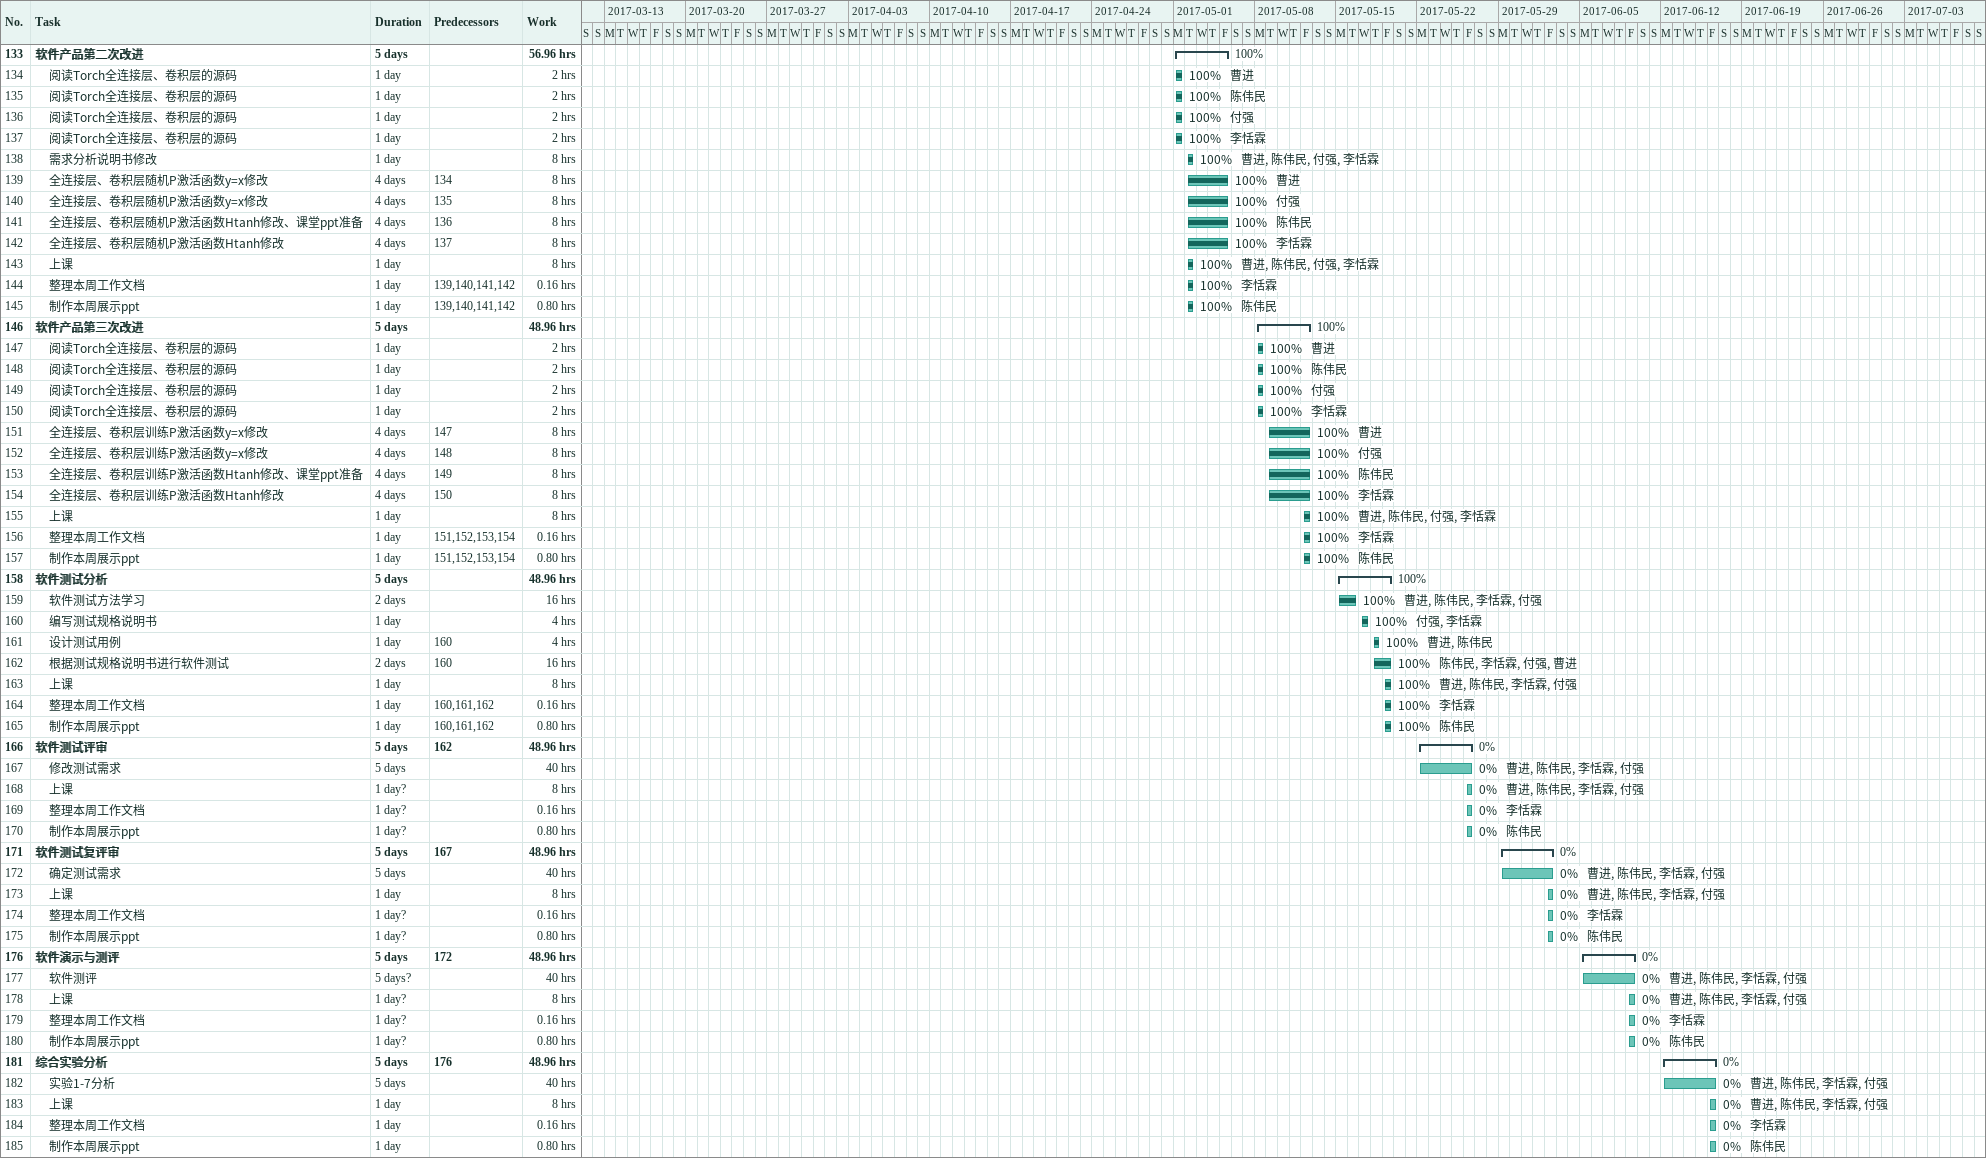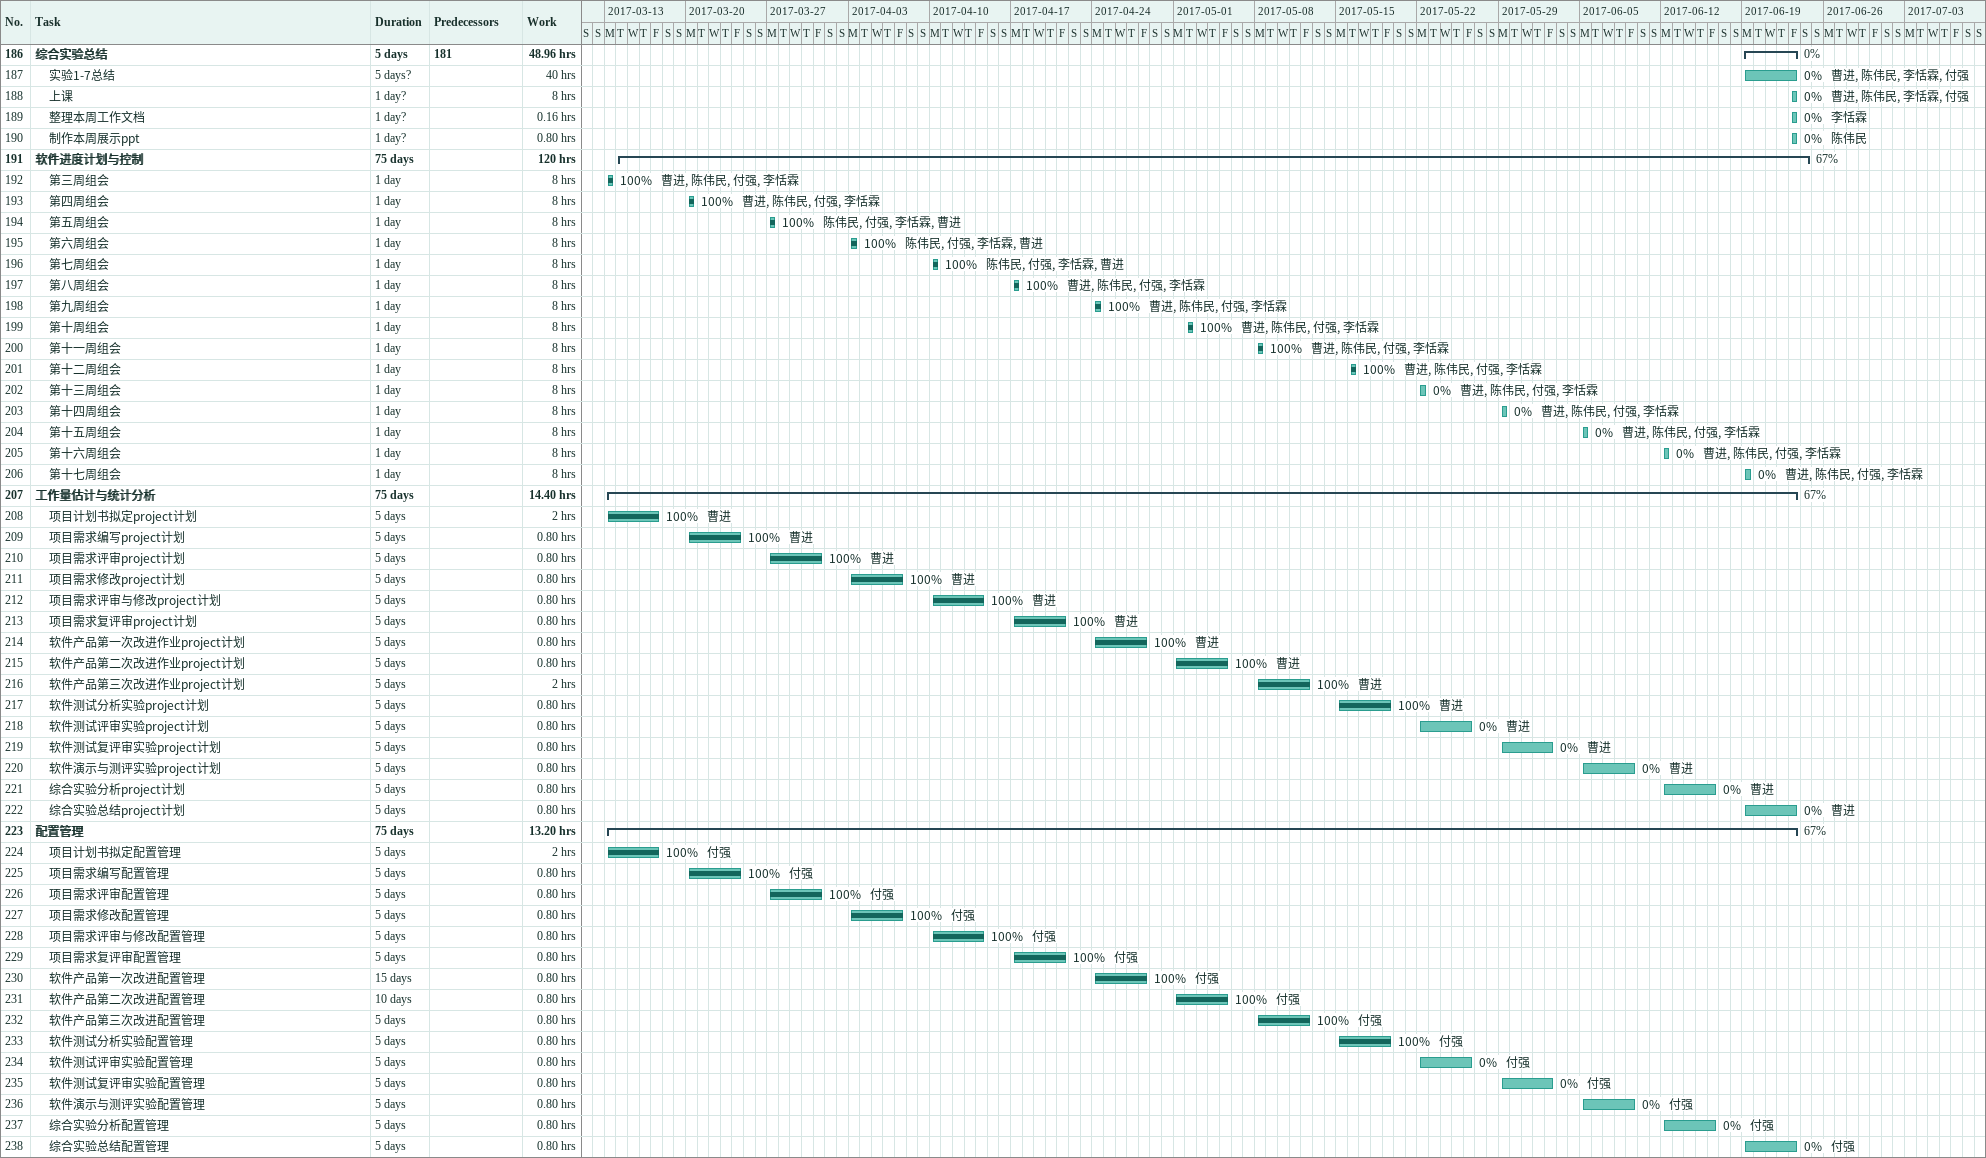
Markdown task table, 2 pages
| ID | Level | Task | Duration | Start | Finish | Predecessors | Resources | % complete | Work (h) |
|---|---|---|---|---|---|---|---|---|---|
| 133 | 1 | **软件产品第二次改进** | 5d | 2017-05-01 | 2017-05-05 |  |  | 100 | 56.96 |
| 134 | 2 | 阅读Torch全连接层、卷积层的源码 | 1d | 2017-05-01 | 2017-05-01 |  | 曹进 | 100 | 2 |
| 135 | 2 | 阅读Torch全连接层、卷积层的源码 | 1d | 2017-05-01 | 2017-05-01 |  | 陈伟民 | 100 | 2 |
| 136 | 2 | 阅读Torch全连接层、卷积层的源码 | 1d | 2017-05-01 | 2017-05-01 |  | 付强 | 100 | 2 |
| 137 | 2 | 阅读Torch全连接层、卷积层的源码 | 1d | 2017-05-01 | 2017-05-01 |  | 李恬霖 | 100 | 2 |
| 138 | 2 | 需求分析说明书修改 | 1d | 2017-05-02 | 2017-05-02 |  | 曹进, 陈伟民, 付强, 李恬霖 | 100 | 8 |
| 139 | 2 | 全连接层、卷积层随机P激活函数y=x修改 | 4d | 2017-05-02 | 2017-05-05 | 134 | 曹进 | 100 | 8 |
| 140 | 2 | 全连接层、卷积层随机P激活函数y=x修改 | 4d | 2017-05-02 | 2017-05-05 | 135 | 付强 | 100 | 8 |
| 141 | 2 | 全连接层、卷积层随机P激活函数Htanh修改、课堂ppt准备 | 4d | 2017-05-02 | 2017-05-05 | 136 | 陈伟民 | 100 | 8 |
| 142 | 2 | 全连接层、卷积层随机P激活函数Htanh修改 | 4d | 2017-05-02 | 2017-05-05 | 137 | 李恬霖 | 100 | 8 |
| 143 | 2 | 上课 | 1d | 2017-05-02 | 2017-05-02 |  | 曹进, 陈伟民, 付强, 李恬霖 | 100 | 8 |
| 144 | 2 | 整理本周工作文档 | 1d | 2017-05-02 | 2017-05-02 | 139, 140, 141, 142 | 李恬霖 | 100 | 0.16 |
| 145 | 2 | 制作本周展示ppt | 1d | 2017-05-02 | 2017-05-02 | 139, 140, 141, 142 | 陈伟民 | 100 | 0.80 |
| 146 | 1 | **软件产品第三次改进** | 5d | 2017-05-08 | 2017-05-12 |  |  | 100 | 48.96 |
| 147 | 2 | 阅读Torch全连接层、卷积层的源码 | 1d | 2017-05-08 | 2017-05-08 |  | 曹进 | 100 | 2 |
| 148 | 2 | 阅读Torch全连接层、卷积层的源码 | 1d | 2017-05-08 | 2017-05-08 |  | 陈伟民 | 100 | 2 |
| 149 | 2 | 阅读Torch全连接层、卷积层的源码 | 1d | 2017-05-08 | 2017-05-08 |  | 付强 | 100 | 2 |
| 150 | 2 | 阅读Torch全连接层、卷积层的源码 | 1d | 2017-05-08 | 2017-05-08 |  | 李恬霖 | 100 | 2 |
| 151 | 2 | 全连接层、卷积层训练P激活函数y=x修改 | 4d | 2017-05-09 | 2017-05-12 | 147 | 曹进 | 100 | 8 |
| 152 | 2 | 全连接层、卷积层训练P激活函数y=x修改 | 4d | 2017-05-09 | 2017-05-12 | 148 | 付强 | 100 | 8 |
| 153 | 2 | 全连接层、卷积层训练P激活函数Htanh修改、课堂ppt准备 | 4d | 2017-05-09 | 2017-05-12 | 149 | 陈伟民 | 100 | 8 |
| 154 | 2 | 全连接层、卷积层训练P激活函数Htanh修改 | 4d | 2017-05-09 | 2017-05-12 | 150 | 李恬霖 | 100 | 8 |
| 155 | 2 | 上课 | 1d | 2017-05-12 | 2017-05-12 |  | 曹进, 陈伟民, 付强, 李恬霖 | 100 | 8 |
| 156 | 2 | 整理本周工作文档 | 1d | 2017-05-12 | 2017-05-12 | 151, 152, 153, 154 | 李恬霖 | 100 | 0.16 |
| 157 | 2 | 制作本周展示ppt | 1d | 2017-05-12 | 2017-05-12 | 151, 152, 153, 154 | 陈伟民 | 100 | 0.80 |
| 158 | 1 | **软件测试分析** | 5d | 2017-05-15 | 2017-05-19 |  |  | 100 | 48.96 |
| 159 | 2 | 软件测试方法学习 | 2d | 2017-05-15 | 2017-05-16 |  | 曹进, 陈伟民, 李恬霖, 付强 | 100 | 16 |
| 160 | 2 | 编写测试规格说明书 | 1d | 2017-05-17 | 2017-05-17 |  | 付强, 李恬霖 | 100 | 4 |
| 161 | 2 | 设计测试用例 | 1d | 2017-05-18 | 2017-05-18 | 160 | 曹进, 陈伟民 | 100 | 4 |
| 162 | 2 | 根据测试规格说明书进行软件测试 | 2d | 2017-05-18 | 2017-05-19 | 160 | 陈伟民, 李恬霖, 付强, 曹进 | 100 | 16 |
| 163 | 2 | 上课 | 1d | 2017-05-19 | 2017-05-19 |  | 曹进, 陈伟民, 李恬霖, 付强 | 100 | 8 |
| 164 | 2 | 整理本周工作文档 | 1d | 2017-05-19 | 2017-05-19 | 160, 161, 162 | 李恬霖 | 100 | 0.16 |
| 165 | 2 | 制作本周展示ppt | 1d | 2017-05-19 | 2017-05-19 | 160, 161, 162 | 陈伟民 | 100 | 0.80 |
| 166 | 1 | **软件测试评审** | 5d | 2017-05-22 | 2017-05-26 | 162 |  | 0 | 48.96 |
| 167 | 2 | 修改测试需求 | 5d | 2017-05-22 | 2017-05-26 |  | 曹进, 陈伟民, 李恬霖, 付强 | 0 | 40 |
| 168 | 2 | 上课 | 1d? | 2017-05-26 | 2017-05-26 |  | 曹进, 陈伟民, 李恬霖, 付强 | 0 | 8 |
| 169 | 2 | 整理本周工作文档 | 1d? | 2017-05-26 | 2017-05-26 |  | 李恬霖 | 0 | 0.16 |
| 170 | 2 | 制作本周展示ppt | 1d? | 2017-05-26 | 2017-05-26 |  | 陈伟民 | 0 | 0.80 |
| 171 | 1 | **软件测试复评审** | 5d | 2017-05-29 | 2017-06-02 | 167 |  | 0 | 48.96 |
| 172 | 2 | 确定测试需求 | 5d | 2017-05-29 | 2017-06-02 |  | 曹进, 陈伟民, 李恬霖, 付强 | 0 | 40 |
| 173 | 2 | 上课 | 1d | 2017-06-02 | 2017-06-02 |  | 曹进, 陈伟民, 李恬霖, 付强 | 0 | 8 |
| 174 | 2 | 整理本周工作文档 | 1d? | 2017-06-02 | 2017-06-02 |  | 李恬霖 | 0 | 0.16 |
| 175 | 2 | 制作本周展示ppt | 1d? | 2017-06-02 | 2017-06-02 |  | 陈伟民 | 0 | 0.80 |
| 176 | 1 | **软件演示与测评** | 5d | 2017-06-05 | 2017-06-09 | 172 |  | 0 | 48.96 |
| 177 | 2 | 软件测评 | 5d? | 2017-06-05 | 2017-06-09 |  | 曹进, 陈伟民, 李恬霖, 付强 | 0 | 40 |
| 178 | 2 | 上课 | 1d? | 2017-06-09 | 2017-06-09 |  | 曹进, 陈伟民, 李恬霖, 付强 | 0 | 8 |
| 179 | 2 | 整理本周工作文档 | 1d? | 2017-06-09 | 2017-06-09 |  | 李恬霖 | 0 | 0.16 |
| 180 | 2 | 制作本周展示ppt | 1d? | 2017-06-09 | 2017-06-09 |  | 陈伟民 | 0 | 0.80 |
| 181 | 1 | **综合实验分析** | 5d | 2017-06-12 | 2017-06-16 | 176 |  | 0 | 48.96 |
| 182 | 2 | 实验1-7分析 | 5d | 2017-06-12 | 2017-06-16 |  | 曹进, 陈伟民, 李恬霖, 付强 | 0 | 40 |
| 183 | 2 | 上课 | 1d | 2017-06-16 | 2017-06-16 |  | 曹进, 陈伟民, 李恬霖, 付强 | 0 | 8 |
| 184 | 2 | 整理本周工作文档 | 1d | 2017-06-16 | 2017-06-16 |  | 李恬霖 | 0 | 0.16 |
| 185 | 2 | 制作本周展示ppt | 1d | 2017-06-16 | 2017-06-16 |  | 陈伟民 | 0 | 0.80 |
| 186 | 1 | **综合实验总结** | 5d | 2017-06-19 | 2017-06-23 | 181 |  | 0 | 48.96 |
| 187 | 2 | 实验1-7总结 | 5d? | 2017-06-19 | 2017-06-23 |  | 曹进, 陈伟民, 李恬霖, 付强 | 0 | 40 |
| 188 | 2 | 上课 | 1d? | 2017-06-23 | 2017-06-23 |  | 曹进, 陈伟民, 李恬霖, 付强 | 0 | 8 |
| 189 | 2 | 整理本周工作文档 | 1d? | 2017-06-23 | 2017-06-23 |  | 李恬霖 | 0 | 0.16 |
| 190 | 2 | 制作本周展示ppt | 1d? | 2017-06-23 | 2017-06-23 |  | 陈伟民 | 0 | 0.80 |
| 191 | 1 | **软件进度计划与控制** | 75d | 2017-03-14 | 2017-06-24 |  |  | 67 | 120 |
| 192 | 2 | 第三周组会 | 1d | 2017-03-13 | 2017-03-13 |  | 曹进, 陈伟民, 付强, 李恬霖 | 100 | 8 |
| 193 | 2 | 第四周组会 | 1d | 2017-03-20 | 2017-03-20 |  | 曹进, 陈伟民, 付强, 李恬霖 | 100 | 8 |
| 194 | 2 | 第五周组会 | 1d | 2017-03-27 | 2017-03-27 |  | 陈伟民, 付强, 李恬霖, 曹进 | 100 | 8 |
| 195 | 2 | 第六周组会 | 1d | 2017-04-03 | 2017-04-03 |  | 陈伟民, 付强, 李恬霖, 曹进 | 100 | 8 |
| 196 | 2 | 第七周组会 | 1d | 2017-04-10 | 2017-04-10 |  | 陈伟民, 付强, 李恬霖, 曹进 | 100 | 8 |
| 197 | 2 | 第八周组会 | 1d | 2017-04-17 | 2017-04-17 |  | 曹进, 陈伟民, 付强, 李恬霖 | 100 | 8 |
| 198 | 2 | 第九周组会 | 1d | 2017-04-24 | 2017-04-24 |  | 曹进, 陈伟民, 付强, 李恬霖 | 100 | 8 |
| 199 | 2 | 第十周组会 | 1d | 2017-05-02 | 2017-05-02 |  | 曹进, 陈伟民, 付强, 李恬霖 | 100 | 8 |
| 200 | 2 | 第十一周组会 | 1d | 2017-05-08 | 2017-05-08 |  | 曹进, 陈伟民, 付强, 李恬霖 | 100 | 8 |
| 201 | 2 | 第十二周组会 | 1d | 2017-05-16 | 2017-05-16 |  | 曹进, 陈伟民, 付强, 李恬霖 | 100 | 8 |
| 202 | 2 | 第十三周组会 | 1d | 2017-05-22 | 2017-05-22 |  | 曹进, 陈伟民, 付强, 李恬霖 | 0 | 8 |
| 203 | 2 | 第十四周组会 | 1d | 2017-05-29 | 2017-05-29 |  | 曹进, 陈伟民, 付强, 李恬霖 | 0 | 8 |
| 204 | 2 | 第十五周组会 | 1d | 2017-06-05 | 2017-06-05 |  | 曹进, 陈伟民, 付强, 李恬霖 | 0 | 8 |
| 205 | 2 | 第十六周组会 | 1d | 2017-06-12 | 2017-06-12 |  | 曹进, 陈伟民, 付强, 李恬霖 | 0 | 8 |
| 206 | 2 | 第十七周组会 | 1d | 2017-06-19 | 2017-06-19 |  | 曹进, 陈伟民, 付强, 李恬霖 | 0 | 8 |
| 207 | 1 | **工作量估计与统计分析** | 75d | 2017-03-13 | 2017-06-23 |  |  | 67 | 14.40 |
| 208 | 2 | 项目计划书拟定project计划 | 5d | 2017-03-13 | 2017-03-17 |  | 曹进 | 100 | 2 |
| 209 | 2 | 项目需求编写project计划 | 5d | 2017-03-20 | 2017-03-24 |  | 曹进 | 100 | 0.80 |
| 210 | 2 | 项目需求评审project计划 | 5d | 2017-03-27 | 2017-03-31 |  | 曹进 | 100 | 0.80 |
| 211 | 2 | 项目需求修改project计划 | 5d | 2017-04-03 | 2017-04-07 |  | 曹进 | 100 | 0.80 |
| 212 | 2 | 项目需求评审与修改project计划 | 5d | 2017-04-10 | 2017-04-14 |  | 曹进 | 100 | 0.80 |
| 213 | 2 | 项目需求复评审project计划 | 5d | 2017-04-17 | 2017-04-21 |  | 曹进 | 100 | 0.80 |
| 214 | 2 | 软件产品第一次改进作业project计划 | 5d | 2017-04-24 | 2017-04-28 |  | 曹进 | 100 | 0.80 |
| 215 | 2 | 软件产品第二次改进作业project计划 | 5d | 2017-05-01 | 2017-05-05 |  | 曹进 | 100 | 0.80 |
| 216 | 2 | 软件产品第三次改进作业project计划 | 5d | 2017-05-08 | 2017-05-12 |  | 曹进 | 100 | 2 |
| 217 | 2 | 软件测试分析实验project计划 | 5d | 2017-05-15 | 2017-05-19 |  | 曹进 | 100 | 0.80 |
| 218 | 2 | 软件测试评审实验project计划 | 5d | 2017-05-22 | 2017-05-26 |  | 曹进 | 0 | 0.80 |
| 219 | 2 | 软件测试复评审实验project计划 | 5d | 2017-05-29 | 2017-06-02 |  | 曹进 | 0 | 0.80 |
| 220 | 2 | 软件演示与测评实验project计划 | 5d | 2017-06-05 | 2017-06-09 |  | 曹进 | 0 | 0.80 |
| 221 | 2 | 综合实验分析project计划 | 5d | 2017-06-12 | 2017-06-16 |  | 曹进 | 0 | 0.80 |
| 222 | 2 | 综合实验总结project计划 | 5d | 2017-06-19 | 2017-06-23 |  | 曹进 | 0 | 0.80 |
| 223 | 1 | **配置管理** | 75d | 2017-03-13 | 2017-06-23 |  |  | 67 | 13.20 |
| 224 | 2 | 项目计划书拟定配置管理 | 5d | 2017-03-13 | 2017-03-17 |  | 付强 | 100 | 2 |
| 225 | 2 | 项目需求编写配置管理 | 5d | 2017-03-20 | 2017-03-24 |  | 付强 | 100 | 0.80 |
| 226 | 2 | 项目需求评审配置管理 | 5d | 2017-03-27 | 2017-03-31 |  | 付强 | 100 | 0.80 |
| 227 | 2 | 项目需求修改配置管理 | 5d | 2017-04-03 | 2017-04-07 |  | 付强 | 100 | 0.80 |
| 228 | 2 | 项目需求评审与修改配置管理 | 5d | 2017-04-10 | 2017-04-14 |  | 付强 | 100 | 0.80 |
| 229 | 2 | 项目需求复评审配置管理 | 5d | 2017-04-17 | 2017-04-21 |  | 付强 | 100 | 0.80 |
| 230 | 2 | 软件产品第一次改进配置管理 | 15d | 2017-04-24 | 2017-04-28 |  | 付强 | 100 | 0.80 |
| 231 | 2 | 软件产品第二次改进配置管理 | 10d | 2017-05-01 | 2017-05-05 |  | 付强 | 100 | 0.80 |
| 232 | 2 | 软件产品第三次改进配置管理 | 5d | 2017-05-08 | 2017-05-12 |  | 付强 | 100 | 0.80 |
| 233 | 2 | 软件测试分析实验配置管理 | 5d | 2017-05-15 | 2017-05-19 |  | 付强 | 100 | 0.80 |
| 234 | 2 | 软件测试评审实验配置管理 | 5d | 2017-05-22 | 2017-05-26 |  | 付强 | 0 | 0.80 |
| 235 | 2 | 软件测试复评审实验配置管理 | 5d | 2017-05-29 | 2017-06-02 |  | 付强 | 0 | 0.80 |
| 236 | 2 | 软件演示与测评实验配置管理 | 5d | 2017-06-05 | 2017-06-09 |  | 付强 | 0 | 0.80 |
| 237 | 2 | 综合实验分析配置管理 | 5d | 2017-06-12 | 2017-06-16 |  | 付强 | 0 | 0.80 |
| 238 | 2 | 综合实验总结配置管理 | 5d | 2017-06-19 | 2017-06-23 |  | 付强 | 0 | 0.80 |
